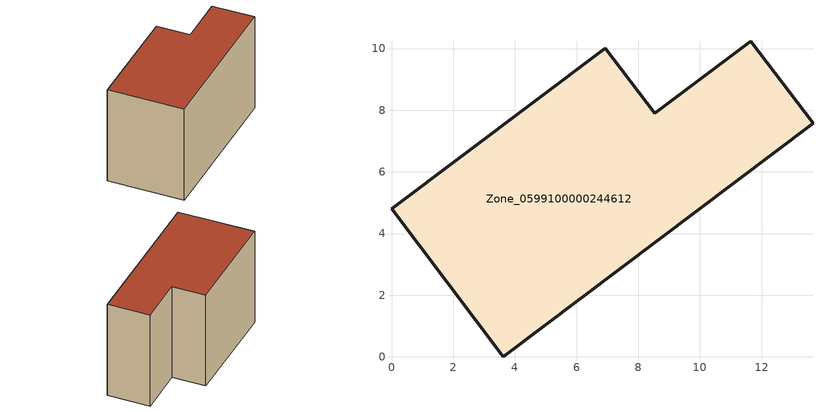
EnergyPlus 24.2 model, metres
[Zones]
Zone_0599100000244612
 floor ground (C_G): 3.63,0 0,4.8 6.94,10.01 8.54,7.9 11.65,10.24 13.67,7.57 z0
 wall outside (C_F): 3.63,0 13.67,7.57 11.65,10.24 8.54,7.9 6.94,10.01 0,4.8 3.63,0 z0:7.99
 roof outside (C_R): 0,4.8 3.63,0 13.67,7.57 11.65,10.24 8.54,7.9 6.94,10.01 z7.99
[BUILDING]
Pand.0599100000244612: North Axis=0; Terrain=City; Loads Convergence Tolerance Value=0.04; Temperature Convergence Tolerance Value=0.4; Solar Distribution=FullExterior; Maximum Number of Warmup Days=25; Minimum Number of Warmup Days=1
[Site:Location]
Rotterdam.The.Hague.AP_ZH_NLD Design_Conditions: Latitude=51.96; Longitude=4.45; Time Zone=1; Elevation=-4.5
[SITE:GROUNDTEMPERATURE:BUILDINGSURFACE]
18, 18, 18, 18, 18, 18, 18, 18, 18, 18, 18, 18
[MATERIAL] Thermal Absorptance=0.9; Solar Absorptance=0.7; Visible Absorptance=0.7
Name | Roughness | Thickness | Conductivity | Density | Specific Heat
G.TI.1975-1991 | MediumSmooth | 0.15 | 0.288461 | 540 | 1210
F.TI.1975-1991 | Rough | 0.3 | 0.230769 | 1920 | 840
R.TI.1975-1991 | MediumRough | 0.2 | 0.153846 | 1500 | 1000
[CONSTRUCTION]
C_G: G.TI.1975-1991
C_F: F.TI.1975-1991
C_R: R.TI.1975-1991
[ZONE]
Zone_0599100000244612: Type=1; Multiplier=1; Ceiling Height=Autocalculate; Volume=Autocalculate; Floor Area=autocalculate; Part of Total Floor Area=Yes
[ZONEINFILTRATION:DESIGNFLOWRATE]
Infil_Zone_0599100000244612: Zone or ZoneList or Space or SpaceList=Zone_0599100000244612; Schedule=AlwaysOn; Design Flow Rate Calculation Method=Flow/Area; Flow Rate per Floor Area=0.003; Constant Term Coefficient=1; Temperature Term Coefficient=0; Velocity Term Coefficient=0; Velocity Squared Term Coefficient=0
[HVACTEMPLATE:ZONE:IDEALLOADSAIRSYSTEM]
Zone_0599100000244612: Maximum Heating Supply Air Temperature=50; Minimum Cooling Supply Air Temperature=13; Maximum Heating Supply Air Humidity Ratio=0.0156; Minimum Cooling Supply Air Humidity Ratio=0.0077; Heating Limit=NoLimit; Cooling Limit=NoLimit; Dehumidification Control Type=ConstantSensibleHeatRatio; Cooling Sensible Heat Ratio=0.7; Dehumidification Setpoint=60; Humidification Control Type=None; Humidification Setpoint=30; Outdoor Air Method=None; Outdoor Air Flow Rate per Person=0.00944; Outdoor Air Flow Rate per Zone Floor Area=0; Outdoor Air Flow Rate per Zone=0; Demand Controlled Ventilation Type=None; Outdoor Air Economizer Type=NoEconomizer; Heat Recovery Type=None; Sensible Heat Recovery Effectiveness=0.7; Latent Heat Recovery Effectiveness=0.65
[ZONECONTROL:THERMOSTAT]
ThermostatControl_Zone_0599100000244612: Zone or ZoneList=Zone_0599100000244612; Control Type Schedule=DualSetpointControlType; Control 1=Thermostat_Zone_0599100000244612; Temperature Difference Between Cutout And Setpoint=0
[THERMOSTATSETPOINT:DUALSETPOINT]
Thermostat_Zone_0599100000244612: Heating Setpoint Temperature Schedule=HeatingSetpoint_Zone_0599100000244612; Cooling Setpoint Temperature Schedule=CoolingSetpoint_Zone_0599100000244612
[SCHEDULE:COMPACT]
HeatingSetpoint_Zone_0599100000244612: Through: 12/31, For: AllDays, Until: 24:00, 21
CoolingSetpoint_Zone_0599100000244612: Through: 12/31, For: AllDays, Until: 24:00, 24
DualSetpointControlType: Through: 12/31, For: AllDays, Until: 24:00, 4
AlwaysOn: Through: 12/31, For: AllDays, Until: 24:00, 1
